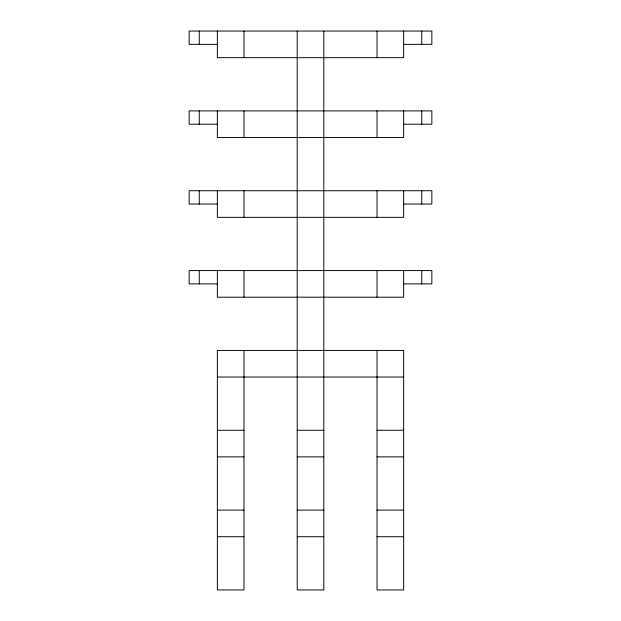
<?xml version="1.0" encoding="UTF-8"?>
<svg xmlns="http://www.w3.org/2000/svg" width="621" height="621" viewBox="0 0 621 621"><rect width="100%" height="100%" fill="white"/><g stroke="black" fill="none" stroke-linecap="round" stroke-linejoin="round"><path stroke-width="0.93" d="M217.35 44.355L189.141 44.355L189.141 31.05L431.859 31.05L431.859 44.355L403.65 44.355M217.35 124.2L189.141 124.2L189.141 110.895L431.859 110.895L431.859 124.2L403.65 124.2M217.35 204.045L189.141 204.045L189.141 190.732L431.859 190.732L431.859 204.045L403.65 204.045M217.35 283.882L189.141 283.882L189.141 270.577L431.859 270.577L431.859 283.882L403.65 283.882M217.35 377.032L403.65 377.032M217.35 430.268L243.968 430.268M297.195 430.268L323.805 430.268M377.032 430.268L403.65 430.268M217.35 456.877L243.968 456.877M297.195 456.877L323.805 456.877M377.032 456.877L403.65 456.877M217.35 510.105L243.968 510.105M297.195 510.105L323.805 510.105M377.032 510.105L403.65 510.105M217.35 536.723L243.968 536.723M297.195 536.723L323.805 536.723M377.032 536.723L403.65 536.723M421.744 31.05L421.744 44.355M421.744 110.895L421.744 124.2M421.744 190.732L421.744 204.045M421.744 270.577L421.744 283.882M403.65 31.05L403.65 57.668L217.35 57.668L217.35 31.05M403.65 110.895L403.65 137.505L217.35 137.505L217.35 110.895M403.65 190.732L403.65 217.35L217.35 217.35L217.35 190.732M403.65 270.577L403.65 297.195L217.35 297.195L217.35 270.577M377.032 31.05L377.032 57.668M377.032 110.895L377.032 137.505M377.032 190.732L377.032 217.35M377.032 270.577L377.032 297.195M377.032 350.423L377.032 589.95L403.65 589.95L403.65 350.423L217.35 350.423L217.35 589.95L243.968 589.95L243.968 350.423M323.805 31.05L323.805 589.95L297.195 589.95L297.195 31.05M243.968 31.05L243.968 57.668M243.968 110.895L243.968 137.505M243.968 190.732L243.968 217.35M243.968 270.577L243.968 297.195M199.256 31.05L199.256 44.355M199.256 110.895L199.256 124.2M199.256 190.732L199.256 204.045M199.256 270.577L199.256 283.882"/></g></svg>
